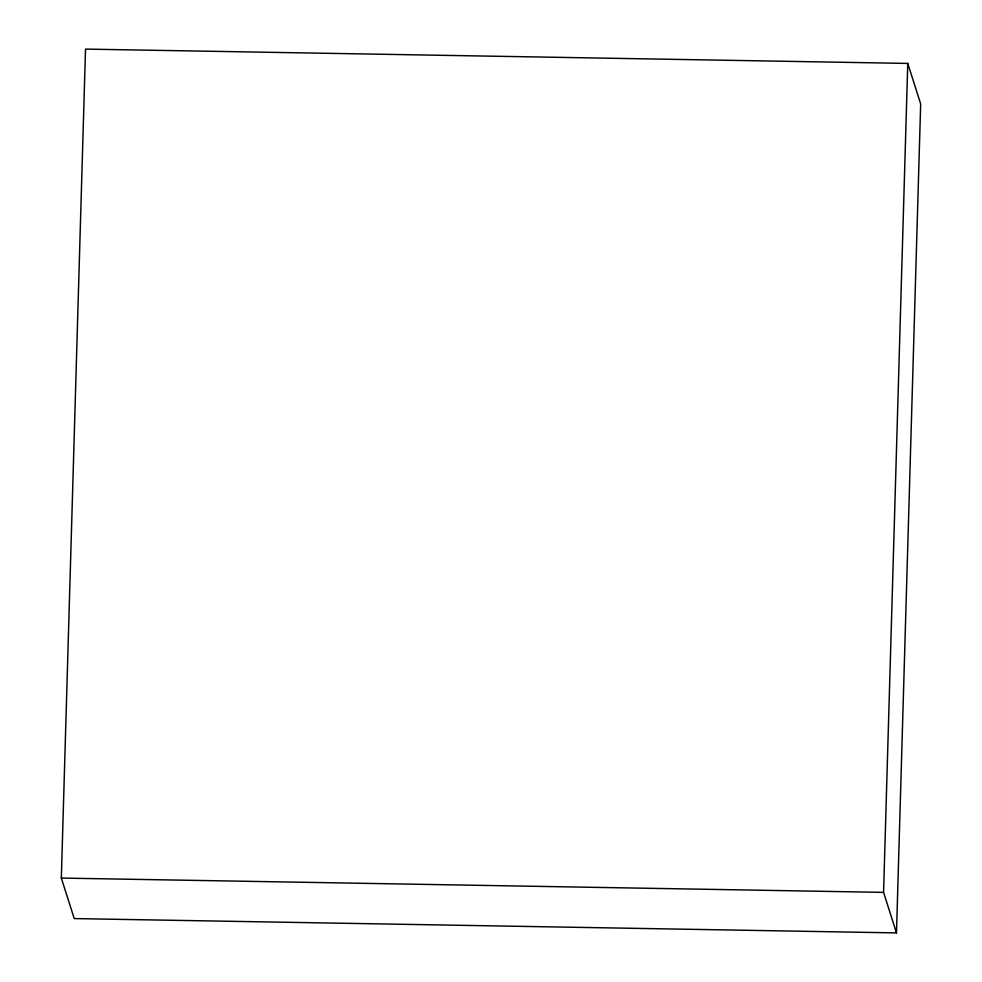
<?xml version="1.0" encoding="UTF-8"?>
<svg xmlns="http://www.w3.org/2000/svg" width="982" height="982" viewBox="0 0 982 982"><rect width="100%" height="100%" fill="white"/><g stroke="black" fill="none" stroke-linecap="round" stroke-linejoin="round"><path stroke-width="1.47" d="M61.326 878.068L85.52 49.1L907.761 63.425L920.674 103.932L896.48 932.9L74.239 918.575L61.326 878.068L883.567 892.38L896.48 932.9M883.567 892.38L907.761 63.425"/></g></svg>
